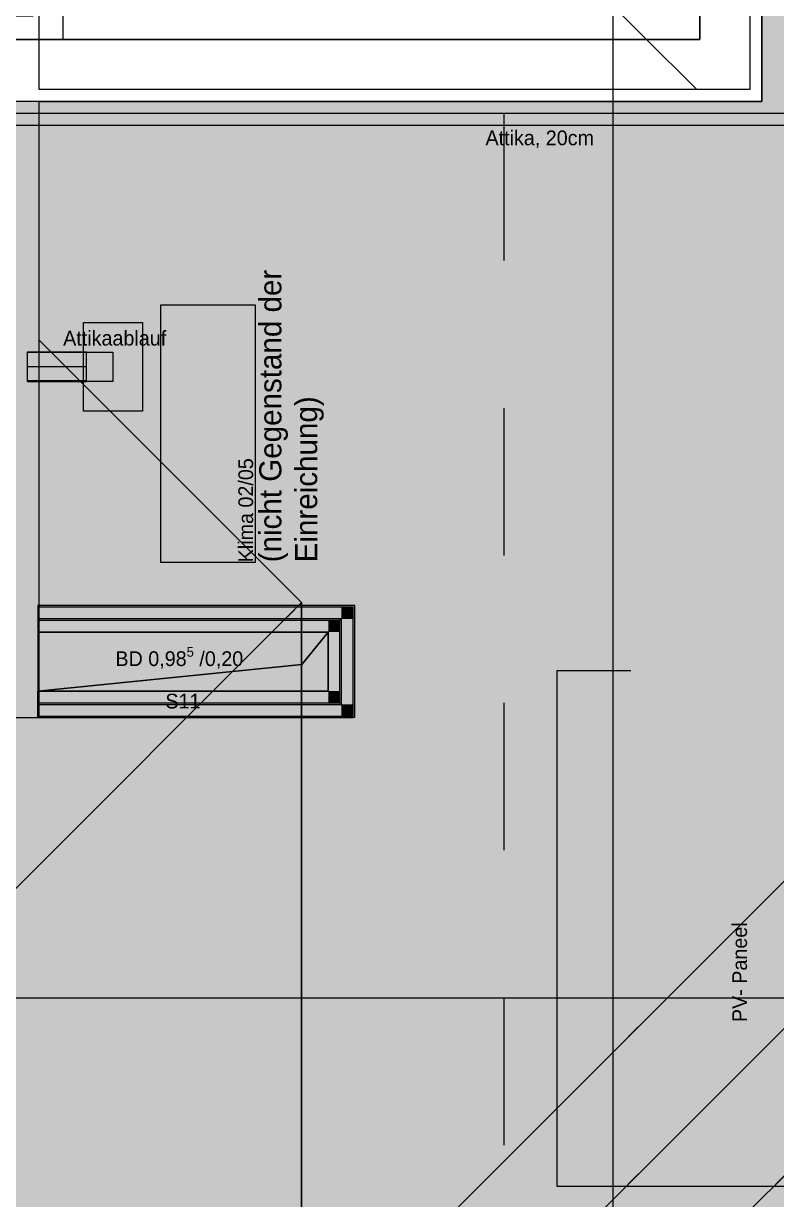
# Model space of a CAD drawing. Header units: metres. Extents: x -4 to 206, y -18 to 45.
# Drawn here: x 43.302 to 45.855, y -7.688 to -3.699 of the extents above; entities that cross this region are included whole.
import ezdxf

# ---------------------------------------------------------------- set-up
doc = ezdxf.new("R2010")
doc.units = ezdxf.units.M
doc.header["$MEASUREMENT"] = 0
doc.set_wipeout_variables(frame=1)
for name, pattern in [('Achse', [0.004, 0.002, -0.001, 0, -0.001]), ('Baufluchtlinie', [0.013, 0.008, -0.005]), ('Schnittlinie', [0.006, 0.003, -0.0015, 0, -0.0015]), ('UNSICHTBAR', [0.4, 0, -0.4]), ('Untersicht', [0.001, 0.0005, -0.0005]), ('Wipeout_Contour', [1, 0, -1])]:
    doc.linetypes.add(name, pattern=pattern)
for name, color, linetype in [('3._DD PP STG2_4_000 Achsraster', 7, 'Continuous'), ('3._DD PP STG2_4_110 Wand Aussen', 7, 'Continuous'), ('3._DD PP STG2_4_112 Wand Aussen - Schachtwände', 7, 'Continuous'), ('3._DD PP STG2_4_140 Brüstung', 7, 'Continuous'), ('3._DD PP STG2_4_210 Decke', 7, 'Continuous'), ('3._DD PP STG2_4_220 Bodenaufbau - Außen_ Gefälle', 7, 'Continuous'), ('3._DD PP STG2_4_221 Bodenaufbau - Abdichtung', 7, 'Continuous'), ('3._DD PP STG2_4_270 Deckendurchbruchsymbol', 7, 'Continuous'), ('3._DD PP STG2_4_611 Entwässerung', 7, 'Continuous'), ('3._DD PP STG2_4_612 PV und Solar', 7, 'Continuous'), ('3._DD PP STG2_4_613 Klima', 7, 'Continuous'), ('3._DD PP STG2_4_641 Wartungssteg', 7, 'Continuous'), ('3._DD PP STG2_4_810 Raum', 7, 'Continuous'), ('3._DD PP STG2_4_851 Marker Schnitt', 7, 'Continuous'), ('3._DD PP STG2_4_915 Allgemein Beschriftung.x', 7, 'Continuous'), ('3._DD PP STG2_4_945 Einreichplan Beschriftung', 7, 'Continuous'), ('3._DD PP STG2_4_955 Polierplan Beschriftung', 7, 'Continuous')]:
    doc.layers.add(name, color=color, linetype=linetype)
doc.styles.add('ERSTELLTER_STIL_2', font='')
doc.styles.get('ERSTELLTER_STIL_2').set_extended_font_data('Eurostile')
doc.linetypes.add('Grenze Bundesland', pattern='A,0,[2,415_260415_PP_VA_1_6 3 St1.Shx,S=1.5873e-05,R=0,X=0,Y=0],-0.003,0', length=0.003)

msp = doc.modelspace()

# ---------------------------------------------------------------- hatches: boundary and pattern name
at = {"layer": '3._DD PP STG2_4_112 Wand Aussen - Schachtwände', "linetype": 'Continuous', "lineweight": 13, "true_color": 0xff6400}
for points in [[(44.38, -5.6787), (43.35, -5.6787), (43.35, -5.7187), (44.38, -5.7187)], [(44.38, -5.7187), (44.42, -5.6787), (44.38, -5.6787)], [(44.38, -5.7187), (44.42, -5.7187), (44.42, -5.6787)], [(44.38, -5.7187), (44.38, -6.0087), (44.42, -6.0087), (44.42, -5.7187)], [(44.38, -6.0087), (43.35, -6.0087), (43.35, -6.0487), (44.38, -6.0487)], [(44.38, -6.0487), (44.42, -6.0487), (44.38, -6.0087)], [(44.38, -6.0087), (44.42, -6.0487), (44.42, -6.0087)]]:
    msp.add_hatch(color=30, dxfattribs=at).paths.add_polyline_path(points)
at = {"layer": '3._DD PP STG2_4_112 Wand Aussen - Schachtwände', "linetype": 'Continuous', "lineweight": 0, "true_color": 0x373737}
for points in [[(43.35, -5.7187), (43.35, -5.7237), (44.375, -5.7237), (44.375, -5.7187)], [(44.375, -5.7187), (44.375, -5.7237), (44.38, -5.7187)], [(44.375, -5.7237), (44.38, -5.7237), (44.38, -5.7187)], [(44.375, -5.7237), (44.375, -6.0037), (44.38, -6.0037), (44.38, -5.7237)], [(44.375, -6.0037), (43.35, -6.0037), (43.35, -6.0087), (44.375, -6.0087)], [(44.375, -6.0087), (44.38, -6.0087), (44.375, -6.0037)], [(44.375, -6.0037), (44.38, -6.0087), (44.38, -6.0037)]]:
    msp.add_hatch(color=250, dxfattribs=at).paths.add_polyline_path(points)
at = {"layer": '3._DD PP STG2_4_112 Wand Aussen - Schachtwände', "linetype": 'Continuous', "lineweight": 13, "true_color": 0xb85600}
for points in [[(44.335, -5.7237), (43.35, -5.7237), (43.35, -5.7637), (44.335, -5.7637)], [(44.335, -5.7637), (44.375, -5.7237), (44.335, -5.7237)], [(44.335, -5.7637), (44.375, -5.7637), (44.375, -5.7237)], [(44.335, -5.7637), (44.335, -5.9637), (44.375, -5.9637), (44.375, -5.7637)], [(44.335, -5.9637), (43.35, -5.9637), (43.35, -6.0037), (44.335, -6.0037)], [(44.335, -6.0037), (44.375, -6.0037), (44.335, -5.9637)], [(44.335, -5.9637), (44.375, -6.0037), (44.375, -5.9637)]]:
    msp.add_hatch(color=32, dxfattribs=at).paths.add_polyline_path(points)
at = {"layer": '3._DD PP STG2_4_270 Deckendurchbruchsymbol', "linetype": 'Continuous', "lineweight": 0}
msp.add_hatch(color=8, dxfattribs=at).paths.add_polyline_path([(43.35, -5.9637), (44.335, -5.9637), (44.335, -5.7637), (44.2454, -5.874)])

# ---------------------------------------------------------------- linework, layer by layer
at = {"layer": '3._DD PP STG2_4_000 Achsraster', "color": 5, "linetype": 'Continuous', "lineweight": 0, "ltscale": 1000}
msp.add_line((31.8, -7.0037), (54.3, -7.0037), dxfattribs=at)
at = {"layer": '3._DD PP STG2_4_112 Wand Aussen - Schachtwände', "color": 7, "linetype": 'Continuous', "lineweight": 13, "ltscale": 1000}
for p, q in [((44.38, -5.6787), (43.35, -5.6787)), ((44.42, -5.6787), (44.38, -5.6787)), ((44.42, -5.6787), (44.38, -5.6787)), ((44.42, -5.7187), (44.42, -5.6787)), ((44.375, -5.7187), (43.35, -5.7187)), ((44.335, -5.7237), (43.35, -5.7237)), ((44.375, -5.7237), (44.335, -5.7237)), ((44.375, -5.7237), (44.335, -5.7237)), ((44.38, -5.7187), (44.375, -5.7187)), ((44.38, -5.7187), (44.375, -5.7187)), ((44.375, -5.7637), (44.375, -5.7237)), ((44.38, -5.7237), (44.38, -5.7187)), ((44.38, -6.0037), (44.38, -5.7237)), ((44.42, -6.0087), (44.42, -5.7187)), ((44.375, -5.9637), (44.375, -5.7637)), ((44.375, -6.0037), (44.375, -5.9637)), ((43.35, -6.0037), (44.335, -6.0037)), ((43.35, -6.0087), (44.375, -6.0087)), ((44.335, -6.0037), (44.375, -6.0037)), ((44.335, -6.0037), (44.375, -6.0037)), ((44.375, -6.0087), (44.38, -6.0087)), ((44.375, -6.0087), (44.38, -6.0087)), ((44.38, -6.0087), (44.38, -6.0037)), ((44.42, -6.0487), (44.42, -6.0087)), ((43.35, -6.0487), (44.38, -6.0487)), ((44.38, -6.0487), (44.42, -6.0487)), ((44.38, -6.0487), (44.42, -6.0487))]:
    msp.add_line(p, q, dxfattribs=at)
at = {"layer": '3._DD PP STG2_4_112 Wand Aussen - Schachtwände', "color": 7, "linetype": 'Continuous', "lineweight": 13, "ltscale": 1000, "flags": 128}
for points in [[(44.42, -5.6737), (43.35, -5.6737)], [(43.35, -5.6737), (43.35, -5.6787)], [(43.35, -5.6787), (43.35, -5.7187)], [(44.425, -5.6737), (44.42, -5.6737)], [(44.425, -6.0537), (44.425, -5.6737)], [(43.35, -5.7187), (43.35, -5.7237)], [(43.35, -5.7237), (43.35, -5.7637)], [(43.35, -5.7637), (44.335, -5.7637)], [(44.335, -5.7637), (44.335, -5.9637)], [(44.335, -5.9637), (43.35, -5.9637)], [(43.35, -6.0037), (43.35, -5.9637)], [(43.35, -6.0087), (43.35, -6.0037)], [(43.35, -6.0487), (43.35, -6.0087)], [(43.35, -6.0537), (43.35, -6.0487)], [(43.35, -6.0537), (44.42, -6.0537)], [(44.425, -6.0537), (44.42, -6.0537)]]:
    msp.add_lwpolyline(points, dxfattribs=at)
at = {"layer": '3._DD PP STG2_4_210 Decke', "color": 7, "linetype": 'Continuous', "lineweight": 13, "ltscale": 1000, "flags": 128}
msp.add_lwpolyline([(38.685, -3.8437), (40.915, -3.8437), (43.435, -3.8437), (45.685, -3.8437), (45.685, -2.5737), (45.405, -2.5737), (45.405, -1.0737), (38.935, -1.0737), (38.935, -2.5337), (38.685, -2.5337)], close=True, dxfattribs=at)
msp.add_lwpolyline([(48.645, -1.4987), (45.765, -1.4987), (45.765, -3.9237), (45.635, -3.9237), (43.155, -3.9237), (43.155, -5.8737), (41.175, -5.8737), (41.175, -3.9237), (38.605, -3.9237), (38.605, -4.3437), (36.365, -4.3437), (36.365, -1.4987), (33.4844, -1.4987), (33.4954, -10.3587), (34.515, -10.3587), (34.515, -11.383), (37.335, -11.3837), (37.335, -10.0637), (42.835, -10.0637), (42.835, -9.5637), (45.685, -9.5637), (45.685, -8.8637), (48.185, -8.8637)], dxfattribs=at)
at = {"layer": '3._DD PP STG2_4_220 Bodenaufbau - Außen_ Gefälle', "color": 7, "linetype": 'Continuous', "lineweight": 13, "ltscale": 1000, "flags": 128}
msp.add_lwpolyline([(38.685, -2.5337), (38.685, -3.8437), (40.915, -3.8437), (40.915, -3.5937), (43.435, -3.5937), (43.435, -3.8437), (45.685, -3.8437), (45.685, -2.5737), (45.405, -2.5737), (45.405, -1.0737), (38.935, -1.0737), (38.935, -2.5337)], close=True, dxfattribs=at)
at = {"layer": '3._DD PP STG2_4_221 Bodenaufbau - Abdichtung', "color": 171, "linetype": 'Schnittlinie', "lineweight": 13, "ltscale": 1000, "true_color": 0x6c6cff, "flags": 128}
for points in [[(48.605, -4.3837), (44.495, -8.4937)], [(49.105, -4.3837), (44.495, -8.9937)], [(44.495, -8.4937), (48.605, -4.3837)], [(44.495, -8.9937), (49.105, -4.3837)], [(43.3536, -4.7723), (43.354, -4.7727), (43.355, -4.7737)], [(44.245, -5.6637), (43.355, -4.7737)], [(43.355, -6.0537), (43.355, -4.7737)], [(43.355, -4.7737), (44.245, -5.6637)], [(39.885, -10.0237), (44.245, -5.6637)], [(44.245, -5.6637), (39.885, -10.0237)], [(44.245, -8.2437), (44.245, -5.6637)], [(44.245, -5.6637), (44.245, -8.2437)], [(42.1151, -6.0537), (43.355, -6.0537)]]:
    msp.add_lwpolyline(points, dxfattribs=at)
at = {"layer": '3._DD PP STG2_4_270 Deckendurchbruchsymbol', "color": 7, "linetype": 'Continuous', "lineweight": 13, "ltscale": 1000, "flags": 128}
for points in [[(44.2454, -5.874), (44.335, -5.7637), (43.35, -5.7637), (43.35, -5.9637)], [(43.35, -5.9637), (44.335, -5.9637), (44.335, -5.7637), (44.2454, -5.874)]]:
    msp.add_lwpolyline(points, close=True, dxfattribs=at)
at = {"layer": '3._DD PP STG2_4_611 Entwässerung', "color": 171, "linetype": 'Continuous', "lineweight": 13, "ltscale": 1000, "true_color": 0x6c6cff}
for p, q in [((43.515, -4.8137), (43.315, -4.8137)), ((43.315, -4.9137), (43.515, -4.9137))]:
    msp.add_line(p, q, dxfattribs=at)
at = {"layer": '3._DD PP STG2_4_611 Entwässerung', "color": 171, "linetype": 'Grenze Bundesland', "lineweight": 13, "ltscale": 1000, "true_color": 0x6c6cff}
for p, q in [((43.515, -4.8157), (43.315, -4.8157)), ((43.515, -4.9117), (43.315, -4.9117))]:
    msp.add_line(p, q, dxfattribs=at)
at = {"layer": '3._DD PP STG2_4_611 Entwässerung', "color": 7, "linetype": 'Grenze Bundesland', "lineweight": 13, "ltscale": 1000}
msp.add_line((43.515, -4.8637), (43.315, -4.8637), dxfattribs=at)
at = {"layer": '3._DD PP STG2_4_611 Entwässerung', "color": 7, "linetype": 'Continuous', "lineweight": 13, "ltscale": 1000, "flags": 128}
for points in [[(43.705, -4.7137), (43.705, -5.0137), (43.505, -5.0137), (43.505, -4.7137)], [(43.505, -4.8137), (43.605, -4.8137), (43.605, -4.9137), (43.505, -4.9137)]]:
    msp.add_lwpolyline(points, close=True, dxfattribs=at)
at = {"layer": '3._DD PP STG2_4_611 Entwässerung', "color": 171, "linetype": 'Grenze Bundesland', "lineweight": 13, "ltscale": 1000, "true_color": 0x6c6cff, "flags": 128}
for points in [[(43.314, -4.8637), (43.314, -4.8724), (43.3141, -4.8808), (43.3142, -4.8887), (43.3143, -4.8958), (43.3144, -4.902), (43.3145, -4.907), (43.3147, -4.9107), (43.3149, -4.9129), (43.315, -4.9137), (43.3152, -4.9129), (43.3154, -4.9107), (43.3155, -4.907), (43.3157, -4.902), (43.3158, -4.8958), (43.3159, -4.8887), (43.316, -4.8808), (43.316, -4.8724), (43.316, -4.8637), (43.316, -4.855), (43.316, -4.8466), (43.3159, -4.8387), (43.3158, -4.8316), (43.3157, -4.8254), (43.3155, -4.8204), (43.3154, -4.8167), (43.3152, -4.8145), (43.315, -4.8137), (43.3149, -4.8145), (43.3147, -4.8167), (43.3145, -4.8204), (43.3144, -4.8254), (43.3143, -4.8316), (43.3142, -4.8387), (43.3141, -4.8466), (43.314, -4.855)], [(43.3141, -4.8637), (43.3141, -4.872), (43.3141, -4.8801), (43.3142, -4.8877), (43.3143, -4.8946), (43.3144, -4.9005), (43.3145, -4.9053), (43.3147, -4.9088), (43.3149, -4.911), (43.315, -4.9117), (43.3152, -4.911), (43.3154, -4.9088), (43.3155, -4.9053), (43.3156, -4.9005), (43.3158, -4.8946), (43.3159, -4.8877), (43.3159, -4.8801), (43.316, -4.872), (43.316, -4.8637), (43.316, -4.8554), (43.3159, -4.8473), (43.3159, -4.8397), (43.3158, -4.8329), (43.3156, -4.8269), (43.3155, -4.8221), (43.3154, -4.8186), (43.3152, -4.8164), (43.315, -4.8157), (43.3149, -4.8164), (43.3147, -4.8186), (43.3145, -4.8221), (43.3144, -4.8269), (43.3143, -4.8329), (43.3142, -4.8397), (43.3141, -4.8473), (43.3141, -4.8554)], [(43.5141, -4.8637), (43.5141, -4.872), (43.5141, -4.8801), (43.5142, -4.8877), (43.5143, -4.8946), (43.5144, -4.9005), (43.5145, -4.9053), (43.5147, -4.9088), (43.5149, -4.911), (43.515, -4.9117), (43.5152, -4.911), (43.5154, -4.9088), (43.5155, -4.9053), (43.5156, -4.9005), (43.5158, -4.8946), (43.5159, -4.8877), (43.5159, -4.8801), (43.516, -4.872), (43.516, -4.8637), (43.516, -4.8554), (43.5159, -4.8473), (43.5159, -4.8397), (43.5158, -4.8329), (43.5156, -4.8269), (43.5155, -4.8221), (43.5154, -4.8186), (43.5152, -4.8164), (43.515, -4.8157), (43.5149, -4.8164), (43.5147, -4.8186), (43.5145, -4.8221), (43.5144, -4.8269), (43.5143, -4.8329), (43.5142, -4.8397), (43.5141, -4.8473), (43.5141, -4.8554)]]:
    msp.add_lwpolyline(points, close=True, dxfattribs=at)
at = {"layer": '3._DD PP STG2_4_611 Entwässerung', "color": 171, "linetype": 'Continuous', "lineweight": 13, "ltscale": 1000, "true_color": 0x6c6cff, "flags": 128}
msp.add_lwpolyline([(43.514, -4.8637), (43.514, -4.8724), (43.5141, -4.8808), (43.5142, -4.8887), (43.5143, -4.8958), (43.5144, -4.902), (43.5145, -4.907), (43.5147, -4.9107), (43.5149, -4.9129), (43.515, -4.9137), (43.5152, -4.9129), (43.5154, -4.9107), (43.5155, -4.907), (43.5157, -4.902), (43.5158, -4.8958), (43.5159, -4.8887), (43.516, -4.8808), (43.516, -4.8724), (43.516, -4.8637), (43.516, -4.855), (43.516, -4.8466), (43.5159, -4.8387), (43.5158, -4.8316), (43.5157, -4.8254), (43.5155, -4.8204), (43.5154, -4.8167), (43.5152, -4.8145), (43.515, -4.8137), (43.5149, -4.8145), (43.5147, -4.8167), (43.5145, -4.8204), (43.5144, -4.8254), (43.5143, -4.8316), (43.5142, -4.8387), (43.5141, -4.8466), (43.514, -4.855)], close=True, dxfattribs=at)
at = {"layer": '3._DD PP STG2_4_612 PV und Solar', "color": 8, "linetype": 'Achse', "lineweight": 13, "ltscale": 1000, "flags": 128}
msp.add_lwpolyline([(45.1114, -7.6437), (45.1114, -5.8937), (46.2442, -5.8937), (46.2442, -7.6437)], close=True, dxfattribs=at)
at = {"layer": '3._DD PP STG2_4_613 Klima', "color": 251, "linetype": 'Continuous', "lineweight": 13, "ltscale": 1000, "true_color": 0x5f5f5f, "flags": 128}
msp.add_lwpolyline([(43.7662, -4.6548), (43.7662, -5.5269), (44.088, -5.5269), (44.088, -4.6548)], close=True, dxfattribs=at)
at = {"layer": '3._DD PP STG2_4_810 Raum', "color": 8, "linetype": 'Baufluchtlinie', "lineweight": 13, "ltscale": 1000, "flags": 128}
msp.add_lwpolyline([(38.935, -1.0737), (38.935, -2.5337), (38.685, -2.5337), (38.685, -3.9237), (40.995, -3.9237), (40.995, -3.6737), (43.355, -3.6737), (43.355, -3.9237), (45.765, -3.9237), (45.765, -2.5737), (45.405, -2.5737), (45.405, -1.0737)], close=True, dxfattribs=at)

# ---------------------------------------------------------------- texts
at = {"layer": '3._DD PP STG2_4_270 Deckendurchbruchsymbol', "color": 1, "linetype": 'Continuous', "lineweight": 0, "char_height": 0.05, "style": 'ERSTELLTER_STIL_2'}
for s, insert, attachment_point in [('\\A1;{\\pqc;\\pt0;\\fEurostile|b0|i0|c0|p0;\\W1.000000;BD 0,98\\fEurostile|b0|i0|c0|p0;\\W1.000000;\\A1{\\H.66x;\\S5^  ;}\\fEurostile|b0|i0|c0|p0;\\W1.000000; /0,20\\fEurostile|b0|i0|c0|p0;\\W1.000000;\\A1{\\H.66x;\\S^  ;}\\fEurostile|b0|i0|c0|p0;\\W1.000000;\\fEurostile|b0|i0|c0|p0;\\W1.000000;\\A1{\\H.66x;\\S^  ;}}', (43.8425, -5.8933), 8), ('\\A1;{\\pqc;\\pt0;\\fEurostile|b0|i0|c0|p0;\\W1.000000;S11}', (43.8425, -5.9726), 2)]:
    msp.add_mtext(s, dxfattribs=dict(at, insert=insert, attachment_point=attachment_point))
at = {"layer": '3._DD PP STG2_4_613 Klima', "color": 7, "linetype": 'Continuous', "lineweight": 13, "insert": (44.0811, -5.5269), "char_height": 0.05, "attachment_point": 7, "rotation": 90, "style": 'ERSTELLTER_STIL_2'}
msp.add_mtext('\\A1;{\\pql;\\fEurostile|b0|i0|c0|p0;\\W1.000000;Klima 02/05}', dxfattribs=at)
at = {"layer": '3._DD PP STG2_4_915 Allgemein Beschriftung.x', "color": 250, "linetype": 'Continuous', "lineweight": 13, "true_color": 0x3f3f3f, "insert": (45.7557, -6.9171), "char_height": 0.05, "attachment_point": 8, "rotation": 90, "style": 'ERSTELLTER_STIL_2'}
msp.add_mtext('\\A1;{\\pqc;\\fEurostile|b0|i0|c0|p0;\\W1.000000;PV- Paneel}', dxfattribs=at)
at = {"layer": '3._DD PP STG2_4_945 Einreichplan Beschriftung', "color": 7, "linetype": 'Continuous', "lineweight": 13, "insert": (44.1013, -5.5269), "char_height": 0.075, "width": 1.057286, "attachment_point": 1, "rotation": 90, "line_spacing_factor": 0.970934, "style": 'ERSTELLTER_STIL_2'}
msp.add_mtext('\\A1;{\\pql;\\fEurostile|b0|i0|c0|p0;\\W1.000000;(nicht Gegenstand der Einreichung)}', dxfattribs=at)
at = {"layer": '3._DD PP STG2_4_955 Polierplan Beschriftung', "color": 171, "linetype": 'Continuous', "lineweight": 13, "true_color": 0x6c6cff, "insert": (43.4364, -4.7923), "char_height": 0.05, "attachment_point": 7, "style": 'ERSTELLTER_STIL_2'}
msp.add_mtext('\\A1;{\\pql;\\fEurostile|b0|i0|c0|p0;\\W1.000000;Attikaablauf}', dxfattribs=at)

# ---------------------------------------------------------------- next in the draw order: wipeouts: each hides what was drawn before it
at = {"color": 254, "linetype": 'Wipeout_Contour', "lineweight": 0, "ltscale": 137.317651}
msp.add_wipeout([(45.8851, -3.7538), (45.5951, -3.7538), (45.8851, -4.0438)], dxfattribs=at).dxf.layer = '3._DD PP STG2_4_140 Brüstung'

# ---------------------------------------------------------------- next in the draw order: wipeouts: each hides what was drawn before it
at = {"color": 254, "linetype": 'Wipeout_Contour', "lineweight": 0, "ltscale": 138.134758}
msp.add_wipeout([(45.5951, -3.7538), (45.5951, -4.0438), (45.8851, -4.0438)], dxfattribs=at).dxf.layer = '3._DD PP STG2_4_140 Brüstung'

# ---------------------------------------------------------------- next in the draw order: wipeouts: each hides what was drawn before it
at = {"color": 254, "linetype": 'Wipeout_Contour', "lineweight": 0, "ltscale": 178.391174}
msp.add_wipeout([(45.5951, -3.7538), (43.25, -3.7538), (43.25, -4.0438), (45.5951, -4.0438)], dxfattribs=at).dxf.layer = '3._DD PP STG2_4_140 Brüstung'

# ---------------------------------------------------------------- next in the draw order: linework, layer by layer
at = {"layer": '3._DD PP STG2_4_000 Achsraster', "color": 5, "linetype": 'Continuous', "lineweight": 0, "ltscale": 1000}
msp.add_line((31.8, -4.0037), (54.3, -4.0037), dxfattribs=at)
at = {"layer": '3._DD PP STG2_4_140 Brüstung', "color": 7, "linetype": 'Continuous', "lineweight": 18, "ltscale": 1000, "flags": 128}
msp.add_lwpolyline([(43.25, -4.0438), (45.8851, -4.0438)], dxfattribs=at)
at = {"layer": '3._DD PP STG2_4_221 Bodenaufbau - Abdichtung', "color": 171, "linetype": 'Schnittlinie', "lineweight": 13, "ltscale": 1000, "true_color": 0x6c6cff, "flags": 128}
for points in [[(44.245, -8.2437), (48.605, -3.8837)], [(48.605, -3.8837), (44.245, -8.2437)], [(45.585, -3.9237), (43.355, -3.9237)], [(45.765, -3.9237), (45.585, -3.9237)], [(43.3536, -3.9637), (43.3536, -4.7723)], [(43.355, -3.9637), (43.354, -3.9637)], [(43.355, -3.9637), (45.805, -3.9637)], [(43.355, -4.7737), (43.355, -3.9637)]]:
    msp.add_lwpolyline(points, dxfattribs=at)

# ---------------------------------------------------------------- next in the draw order: texts
at = {"layer": '3._DD PP STG2_4_945 Einreichplan Beschriftung', "color": 7, "linetype": 'Continuous', "lineweight": 13, "insert": (44.8683, -4.0623), "char_height": 0.05, "attachment_point": 1, "style": 'ERSTELLTER_STIL_2'}
msp.add_mtext('\\A1;{\\pql;\\fEurostile|b0|i0|c0|p0;\\W1.000000;Attika, 20cm}', dxfattribs=at)

# ---------------------------------------------------------------- next in the draw order: wipeouts: each hides what was drawn before it
at = {"color": 254, "linetype": 'Wipeout_Contour', "lineweight": 0, "ltscale": 134.382903}
msp.add_wipeout([(45.5949, -3.7536), (43.25, -3.7536), (45.5949, -3.7538)], dxfattribs=at).dxf.layer = '3._DD PP STG2_4_140 Brüstung'

# ---------------------------------------------------------------- next in the draw order: linework, layer by layer
at = {"layer": '3._DD PP STG2_4_000 Achsraster', "color": 5, "linetype": 'Continuous', "lineweight": 0, "ltscale": 1000}
msp.add_line((45.3, 1.9963), (45.3, -16.0037), dxfattribs=at)
at = {"layer": '3._DD PP STG2_4_140 Brüstung', "color": 7, "linetype": 'Continuous', "lineweight": 18, "ltscale": 1000}
for p, q in [((43.25, -3.7538), (45.5949, -3.7538)), ((45.5949, -3.7538), (45.5951, -3.7538))]:
    msp.add_line(p, q, dxfattribs=at)
at = {"layer": '3._DD PP STG2_4_140 Brüstung', "color": 7, "linetype": 'Continuous', "lineweight": 18, "ltscale": 1000, "flags": 128}
msp.add_lwpolyline([(45.5949, -3.7536), (43.25, -3.7536)], dxfattribs=at)
at = {"layer": '3._DD PP STG2_4_221 Bodenaufbau - Abdichtung', "color": 171, "linetype": 'Schnittlinie', "lineweight": 13, "ltscale": 1000, "true_color": 0x6c6cff, "flags": 128}
msp.add_lwpolyline([(43.355, -3.9237), (43.355, -3.6737)], dxfattribs=at)
at = {"layer": '3._DD PP STG2_4_851 Marker Schnitt', "color": 7, "linetype": 'Untersicht', "lineweight": 13, "ltscale": 1000}
msp.add_line((44.93, 1.9963), (44.93, -15.6487), dxfattribs=at)

# ---------------------------------------------------------------- next in the draw order: wipeouts: each hides what was drawn before it
at = {"color": 254, "linetype": 'Wipeout_Contour', "lineweight": 0, "ltscale": 183.339318}
msp.add_wipeout([(45.8851, -3.7538), (45.8851, -1.6188), (45.5951, -1.6188), (45.5951, -3.7538)], dxfattribs=at).dxf.layer = '3._DD PP STG2_4_110 Wand Aussen'

# ---------------------------------------------------------------- next in the draw order: linework, layer by layer
at = {"layer": '3._DD PP STG2_4_221 Bodenaufbau - Abdichtung', "color": 171, "linetype": 'Schnittlinie', "lineweight": 13, "ltscale": 1000, "true_color": 0x6c6cff, "flags": 128}
for points in [[(45.8036, -1.5387), (45.8036, -3.9637)], [(45.805, -3.9637), (45.805, -1.5387)], [(45.765, -2.5737), (45.765, -3.9237)]]:
    msp.add_lwpolyline(points, dxfattribs=at)

# ---------------------------------------------------------------- next in the draw order: wipeouts: each hides what was drawn before it
at = {"color": 254, "linetype": 'Wipeout_Contour', "lineweight": 0, "ltscale": 136.636154}
msp.add_wipeout([(45.5951, -3.7536), (45.5951, -1.2589), (45.5949, -3.7536)], dxfattribs=at).dxf.layer = '3._DD PP STG2_4_110 Wand Aussen'

# ---------------------------------------------------------------- next in the draw order: hatches: boundary and pattern name
at = {"layer": '3._DD PP STG2_4_220 Bodenaufbau - Außen_ Gefälle', "linetype": 'Continuous', "lineweight": 0, "true_color": 0x323232}
msp.add_hatch(color=250, dxfattribs=at).paths.add_polyline_path([(33.5244, -1.5387), (33.5354, -10.3187), (34.555, -10.3187), (34.555, -11.3437), (37.295, -11.3437), (37.295, -10.0237), (42.795, -10.0237), (42.795, -9.5237), (45.645, -9.5237), (45.645, -8.8237), (48.225, -8.8237), (48.225, -9.9837), (51.065, -9.9837), (51.065, -8.1987), (51.9934, -8.1987), (52.0151, -4.3837), (48.605, -4.3837), (48.605, -1.5387), (45.805, -1.5387), (45.805, -3.9637), (43.12, -3.9637), (43.12, -5.8237), (41.225, -5.8237), (41.225, -3.9637), (38.7509, -3.9637), (38.7509, -4.3837), (36.325, -4.3837), (36.325, -1.5387)])
at = {"layer": '3._DD PP STG2_4_641 Wartungssteg', "linetype": 'Continuous', "lineweight": 0, "true_color": 0x0c0c0c}
msp.add_hatch(color=28, dxfattribs=at).paths.add_polyline_path([(34.2935, -9.645), (39.705, -9.645), (39.705, -8.945), (34.8935, -8.945), (34.8935, -5.2748), (39.805, -5.2748), (39.805, -7.8248), (44.3723, -7.8248), (44.3723, -8.3437), (48.4223, -8.3437), (48.4223, -7.7437), (44.9723, -7.7437), (44.9723, -5.4137), (50.8781, -5.4137), (50.8781, -7.9137), (51.4781, -7.9137), (51.4781, -4.8137), (44.3723, -4.8137), (44.3723, -7.3248), (40.405, -7.3248), (40.405, -4.3237), (39.805, -4.3237), (39.805, -4.6748), (34.3935, -4.6748), (34.3935, -1.9387), (33.7935, -1.9387), (33.7935, -5.2748), (34.2935, -5.2748)])

# ---------------------------------------------------------------- next in the draw order: linework, layer by layer
at = {"layer": '3._DD PP STG2_4_110 Wand Aussen', "color": 7, "linetype": 'Continuous', "lineweight": 18, "ltscale": 1000}
for p, q in [((45.5951, -3.7536), (45.5951, -1.2589)), ((45.5951, -3.7538), (45.5951, -3.7536))]:
    msp.add_line(p, q, dxfattribs=at)
at = {"layer": '3._DD PP STG2_4_110 Wand Aussen', "color": 7, "linetype": 'Continuous', "lineweight": 18, "ltscale": 1000, "flags": 128}
msp.add_lwpolyline([(45.5949, -1.2588), (45.5949, -3.7536)], dxfattribs=at)
at = {"layer": '3._DD PP STG2_4_220 Bodenaufbau - Außen_ Gefälle', "color": 7, "linetype": 'Continuous', "lineweight": 13, "ltscale": 1000, "flags": 128}
msp.add_lwpolyline([(48.605, -1.5387), (45.805, -1.5387), (45.805, -3.9637), (43.12, -3.9637), (43.12, -5.8237), (41.225, -5.8237), (41.225, -3.9637), (38.7509, -3.9637), (38.7509, -4.3837), (36.325, -4.3837), (36.325, -1.5387), (33.5244, -1.5387), (33.5354, -10.3187), (34.555, -10.3187), (34.555, -11.3437), (37.295, -11.3437), (37.295, -10.0237), (42.795, -10.0237), (42.795, -9.5237), (45.645, -9.5237), (45.645, -8.8237), (48.225, -8.8237)], dxfattribs=at)
at = {"layer": '3._DD PP STG2_4_221 Bodenaufbau - Abdichtung', "color": 171, "linetype": 'Schnittlinie', "lineweight": 13, "ltscale": 1000, "true_color": 0x6c6cff, "flags": 128}
for points in [[(45.585, -3.9237), (44.105, -2.4437)], [(44.105, -2.4437), (45.585, -3.9237)]]:
    msp.add_lwpolyline(points, dxfattribs=at)
at = {"layer": '3._DD PP STG2_4_641 Wartungssteg', "color": 7, "linetype": 'UNSICHTBAR', "lineweight": 13, "ltscale": 1000, "flags": 128}
msp.add_lwpolyline([(34.2935, -9.645), (39.705, -9.645), (39.705, -8.945), (34.8935, -8.945), (34.8935, -5.2748), (39.805, -5.2748), (39.805, -7.8248), (44.3723, -7.8248), (44.3723, -8.3437), (48.4223, -8.3437), (48.4223, -7.7437), (44.9723, -7.7437), (44.9723, -5.4137), (50.8781, -5.4137), (50.8781, -7.9137), (51.4781, -7.9137), (51.4781, -4.8137), (44.3723, -4.8137), (44.3723, -7.3248), (40.405, -7.3248), (40.405, -4.3237), (39.805, -4.3237), (39.805, -4.6748), (34.3935, -4.6748), (34.3935, -1.9387), (33.7935, -1.9387), (33.7935, -5.2748), (34.2935, -5.2748)], close=True, dxfattribs=at)

doc.saveas('drawing.dxf')
